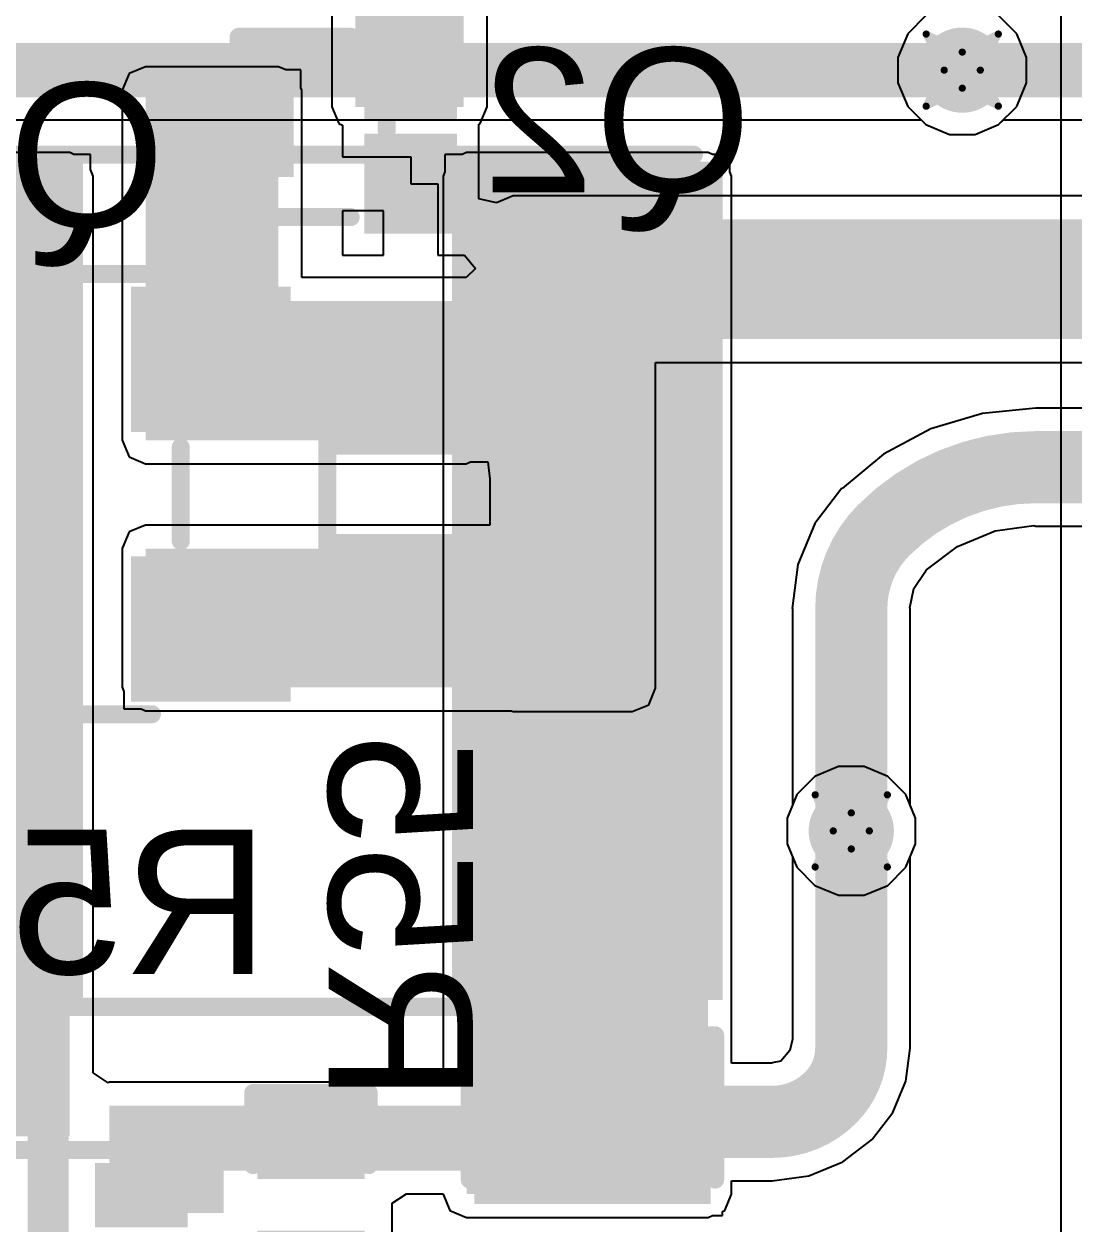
# Model space of a CAD drawing. Header units: inches. Extents: x -5 to 426, y -53 to 116.
# Drawn here: x 19.02 to 26.41, y -39.13 to -30.68 of the extents above; entities that cross this region are included whole.
import ezdxf

# ---------------------------------------------------------------- set-up
doc = ezdxf.new("R2010")
doc.units = ezdxf.units.IN
for name, color, linetype in [('Board Outline', 216, 'Continuous'), ('Bottom Layer', 5, 'Continuous'), ('Bottom Overlay', 54, 'Continuous'), ('Bottom Paste', 16, 'Continuous'), ('Bottom Solder', 6, 'Continuous'), ('Drill Drawing', 1, 'Continuous'), ('Top Layer', 1, 'Continuous'), ('Top Overlay', 2, 'Continuous'), ('Top Paste', 8, 'Continuous'), ('Top Solder', 216, 'Continuous'), ('Via Holes', 16, 'Continuous')]:
    doc.layers.add(name, color=color, linetype=linetype)
doc.styles.add('Arial', font='', dxfattribs={"height": 0.2})
doc.styles.get('Arial').set_extended_font_data('Arial')

# ---------------------------------------------------------------- blocks, each defined once
blk = doc.blocks.new('MPIT6045_1R0N_LF_22')
at = {"layer": 'Top Layer'}
for points in [[(-3.1, 2.85), (-1.4, 2.85), (-1.4, -2.85), (-3.1, -2.85)], [(1.4, 2.85), (3.1, 2.85), (3.1, -2.85), (1.4, -2.85)]]:
    blk.add_hatch(color=1, dxfattribs=at).paths.add_polyline_path(points)
at = {"layer": 'Top Paste'}
for points in [[(-3.1, 2.85), (-1.4, 2.85), (-1.4, -2.85), (-3.1, -2.85)], [(1.4, 2.85), (3.1, 2.85), (3.1, -2.85), (1.4, -2.85)]]:
    blk.add_hatch(color=8, dxfattribs=at).paths.add_polyline_path(points)
at = {"layer": 'Top Solder'}
for points in [[(-3.2016, 2.9516), (-1.2984, 2.9516), (-1.2984, -2.9516), (-3.2016, -2.9516)], [(1.2984, 2.9516), (3.2016, 2.9516), (3.2016, -2.9516), (1.2984, -2.9516)]]:
    blk.add_hatch(color=216, dxfattribs=at).paths.add_polyline_path(points)
at = {"layer": 'Top Overlay'}
for points in [[(0, 3, 0.127, 0.127, 0), (-3, 3, 0.127, 0.127, 0)], [(3, 3, 0.127, 0.127, 0), (0, 3, 0.127, 0.127, 0)], [(0, -3, 0.127, 0.127, 0), (-3, -3, 0.127, 0.127, 0)], [(3, -3, 0.127, 0.127, 0), (0, -3, 0.127, 0.127, 0)]]:
    blk.add_lwpolyline(points, format="xyseb", dxfattribs=at)
for points in [[(-3.0317, 3, 0.0635, 0.0635, 1), (-2.9682, 3, 0.0635, 0.0635, 1)], [(-0.0318, 3, 0.0635, 0.0635, 1), (0.0318, 3, 0.0635, 0.0635, 1)], [(-0.0318, 3, 0.0635, 0.0635, 1), (0.0318, 3, 0.0635, 0.0635, 1)], [(2.9682, 3, 0.0635, 0.0635, 1), (3.0317, 3, 0.0635, 0.0635, 1)], [(-3.0317, -3, 0.0635, 0.0635, 1), (-2.9682, -3, 0.0635, 0.0635, 1)], [(-0.0318, -3, 0.0635, 0.0635, 1), (0.0318, -3, 0.0635, 0.0635, 1)], [(-0.0318, -3, 0.0635, 0.0635, 1), (0.0318, -3, 0.0635, 0.0635, 1)], [(2.9682, -3, 0.0635, 0.0635, 1), (3.0317, -3, 0.0635, 0.0635, 1)]]:
    blk.add_lwpolyline(points, format="xyseb", close=True, dxfattribs=at)
blk = doc.blocks.new('C___0805_26')
at = {"layer": 'Top Layer'}
for points in [[(-1.524, 0.762), (-0.508, 0.762), (-0.508, -0.762), (-1.524, -0.762)], [(0.508, 0.762), (1.524, 0.762), (1.524, -0.762), (0.508, -0.762)]]:
    blk.add_hatch(color=1, dxfattribs=at).paths.add_polyline_path(points)
at = {"layer": 'Top Paste'}
for points in [[(-1.524, 0.762), (-0.508, 0.762), (-0.508, -0.762), (-1.524, -0.762)], [(0.508, 0.762), (1.524, 0.762), (1.524, -0.762), (0.508, -0.762)]]:
    blk.add_hatch(color=8, dxfattribs=at).paths.add_polyline_path(points)
at = {"layer": 'Top Solder'}
for points in [[(-1.594, 0.832), (-0.438, 0.832), (-0.438, -0.832), (-1.594, -0.832)], [(0.438, 0.832), (1.594, 0.832), (1.594, -0.832), (0.438, -0.832)]]:
    blk.add_hatch(color=216, dxfattribs=at).paths.add_polyline_path(points)
at = {"layer": 'Top Overlay'}
for points in [[(-1.6256, 0.8636, 0.127, 0.127, 0), (-0.6096, 0.8636, 0.127, 0.127, 0)], [(-1.6256, 0.8636, 0.127, 0.127, 0), (-1.6256, -0.8636, 0.127, 0.127, 0)], [(0.6096, 0.8636, 0.127, 0.127, 0), (1.6256, 0.8636, 0.127, 0.127, 0)], [(1.6256, 0.8636, 0.127, 0.127, 0), (1.6256, -0.8636, 0.127, 0.127, 0)], [(-1.6256, -0.8636, 0.127, 0.127, 0), (-0.6096, -0.8636, 0.127, 0.127, 0)], [(0.6096, -0.8636, 0.127, 0.127, 0), (1.6256, -0.8636, 0.127, 0.127, 0)]]:
    blk.add_lwpolyline(points, format="xyseb", dxfattribs=at)
for points in [[(-1.6574, 0.8636, 0.0635, 0.0635, 1), (-1.5938, 0.8636, 0.0635, 0.0635, 1)], [(-1.6574, 0.8636, 0.0635, 0.0635, 1), (-1.5938, 0.8636, 0.0635, 0.0635, 1)], [(-0.6413, 0.8636, 0.0635, 0.0635, 1), (-0.5778, 0.8636, 0.0635, 0.0635, 1)], [(0.5778, 0.8636, 0.0635, 0.0635, 1), (0.6413, 0.8636, 0.0635, 0.0635, 1)], [(1.5938, 0.8636, 0.0635, 0.0635, 1), (1.6574, 0.8636, 0.0635, 0.0635, 1)], [(1.5938, 0.8636, 0.0635, 0.0635, 1), (1.6574, 0.8636, 0.0635, 0.0635, 1)], [(-1.6574, -0.8636, 0.0635, 0.0635, 1), (-1.5938, -0.8636, 0.0635, 0.0635, 1)], [(-1.6574, -0.8636, 0.0635, 0.0635, 1), (-1.5938, -0.8636, 0.0635, 0.0635, 1)], [(-0.6413, -0.8636, 0.0635, 0.0635, 1), (-0.5778, -0.8636, 0.0635, 0.0635, 1)], [(0.5778, -0.8636, 0.0635, 0.0635, 1), (0.6413, -0.8636, 0.0635, 0.0635, 1)], [(1.5938, -0.8636, 0.0635, 0.0635, 1), (1.6574, -0.8636, 0.0635, 0.0635, 1)], [(1.5938, -0.8636, 0.0635, 0.0635, 1), (1.6574, -0.8636, 0.0635, 0.0635, 1)]]:
    blk.add_lwpolyline(points, format="xyseb", close=True, dxfattribs=at)
blk = doc.blocks.new('7_VQFN_HR__2_2__27')
at = {"layer": 'Top Layer'}
for points in [[(0.575, 0.875), (1.025, 0.875), (1.025, 0.625), (0.575, 0.625)], [(-1.375, 0.725), (-0.225, 0.725), (-0.225, 0.375), (-1.375, 0.375)], [(0.575, 0.375), (1.025, 0.375), (1.025, 0.125), (0.575, 0.125)], [(-1.375, 0.1), (0.075, 0.1), (0.075, -0.1), (-1.375, -0.1)], [(0.575, -0.125), (1.025, -0.125), (1.025, -0.375), (0.575, -0.375)], [(-1.375, -0.375), (-0.225, -0.375), (-0.225, -0.725), (-1.375, -0.725)], [(0.575, -0.625), (1.025, -0.625), (1.025, -0.875), (0.575, -0.875)]]:
    blk.add_hatch(color=1, dxfattribs=at).paths.add_polyline_path(points)
at = {"layer": 'Top Paste'}
for points in [[(0.575, 0.875), (1.025, 0.875), (1.025, 0.625), (0.575, 0.625)], [(-1.375, 0.725), (-0.225, 0.725), (-0.225, 0.375), (-1.375, 0.375)], [(0.575, 0.375), (1.025, 0.375), (1.025, 0.125), (0.575, 0.125)], [(-1.375, 0.1), (0.075, 0.1), (0.075, -0.1), (-1.375, -0.1)], [(0.575, -0.125), (1.025, -0.125), (1.025, -0.375), (0.575, -0.375)], [(-1.375, -0.375), (-0.225, -0.375), (-0.225, -0.725), (-1.375, -0.725)], [(0.575, -0.625), (1.025, -0.625), (1.025, -0.875), (0.575, -0.875)]]:
    blk.add_hatch(color=8, dxfattribs=at).paths.add_polyline_path(points)
at = {"layer": 'Top Solder'}
for points in [[(0.4734, 0.9766), (1.1266, 0.9766), (1.1266, 0.5234), (0.4734, 0.5234)], [(-1.4766, 0.8266), (-0.1234, 0.8266), (-0.1234, 0.2734), (-1.4766, 0.2734)], [(0.4734, 0.4766), (1.1266, 0.4766), (1.1266, 0.0234), (0.4734, 0.0234)], [(-1.4766, 0.2016), (0.1766, 0.2016), (0.1766, -0.2016), (-1.4766, -0.2016)], [(0.4734, -0.0234), (1.1266, -0.0234), (1.1266, -0.4766), (0.4734, -0.4766)], [(-1.4766, -0.2734), (-0.1234, -0.2734), (-0.1234, -0.8266), (-1.4766, -0.8266)], [(0.4734, -0.5234), (1.1266, -0.5234), (1.1266, -0.9766), (0.4734, -0.9766)]]:
    blk.add_hatch(color=216, dxfattribs=at).paths.add_polyline_path(points)
at = {"layer": 'Top Overlay'}
for points in [[(-1.1684, 1.0668, 0.127, 0.127, 0), (0.762, 1.0668, 0.127, 0.127, 0)], [(-1.651, 0.7112, 0.127, 0.127, 0), (-1.524, 0.5842, 0.127, 0.127, 0)], [(-1.651, 0.4572, 0.127, 0.127, 0), (-1.651, 0.7112, 0.127, 0.127, 0)], [(-1.651, 0.4572, 0.127, 0.127, 0), (-1.524, 0.5842, 0.127, 0.127, 0)], [(-1.1684, -1.0668, 0.127, 0.127, 0), (0.762, -1.0668, 0.127, 0.127, 0)]]:
    blk.add_lwpolyline(points, format="xyseb", dxfattribs=at)
for points in [[(-1.2002, 1.0668, 0.0635, 0.0635, 1), (-1.1366, 1.0668, 0.0635, 0.0635, 1)], [(0.7302, 1.0668, 0.0635, 0.0635, 1), (0.7937, 1.0668, 0.0635, 0.0635, 1)], [(-1.6827, 0.7112, 0.0635, 0.0635, 1), (-1.6193, 0.7112, 0.0635, 0.0635, 1)], [(-1.6827, 0.7112, 0.0635, 0.0635, 1), (-1.6193, 0.7112, 0.0635, 0.0635, 1)], [(-1.5557, 0.5842, 0.0635, 0.0635, 1), (-1.4923, 0.5842, 0.0635, 0.0635, 1)], [(-1.5557, 0.5842, 0.0635, 0.0635, 1), (-1.4923, 0.5842, 0.0635, 0.0635, 1)], [(-1.6827, 0.4572, 0.0635, 0.0635, 1), (-1.6193, 0.4572, 0.0635, 0.0635, 1)], [(-1.6827, 0.4572, 0.0635, 0.0635, 1), (-1.6193, 0.4572, 0.0635, 0.0635, 1)], [(-1.2002, -1.0668, 0.0635, 0.0635, 1), (-1.1366, -1.0668, 0.0635, 0.0635, 1)], [(0.7302, -1.0668, 0.0635, 0.0635, 1), (0.7937, -1.0668, 0.0635, 0.0635, 1)]]:
    blk.add_lwpolyline(points, format="xyseb", close=True, dxfattribs=at)
blk = doc.blocks.new('C___0402_37')
at = {"layer": 'Top Layer'}
for points in [[(-0.6985, -0.3175), (-0.6985, 0.3175), (-0.2413, 0.3175), (-0.2413, -0.3175)], [(0.2413, -0.3175), (0.2413, 0.3175), (0.6985, 0.3175), (0.6985, -0.3175)]]:
    blk.add_hatch(color=1, dxfattribs=at).paths.add_polyline_path(points)
at = {"layer": 'Top Paste'}
for points in [[(-0.6985, -0.3175), (-0.6985, 0.3175), (-0.2413, 0.3175), (-0.2413, -0.3175)], [(0.2413, -0.3175), (0.2413, 0.3175), (0.6985, 0.3175), (0.6985, -0.3175)]]:
    blk.add_hatch(color=8, dxfattribs=at).paths.add_polyline_path(points)
at = {"layer": 'Top Solder'}
for points in [[(-0.7585, -0.3775), (-0.7585, 0.3775), (-0.1813, 0.3775), (-0.1813, -0.3775)], [(0.1813, -0.3775), (0.1813, 0.3775), (0.7585, 0.3775), (0.7585, -0.3775)]]:
    blk.add_hatch(color=216, dxfattribs=at).paths.add_polyline_path(points)
at = {"layer": 'Top Overlay'}
for points in [[(-0.7874, 0.4064, 0.127, 0.127, 0), (-0.7874, -0.4064, 0.127, 0.127, 0)], [(-0.7874, 0.4064, 0.127, 0.127, 0), (-0.2794, 0.4064, 0.127, 0.127, 0)], [(0.2794, 0.4064, 0.127, 0.127, 0), (0.7874, 0.4064, 0.127, 0.127, 0)], [(0.7874, 0.4064, 0.127, 0.127, 0), (0.7874, -0.4064, 0.127, 0.127, 0)], [(-0.7874, -0.4064, 0.127, 0.127, 0), (-0.2794, -0.4064, 0.127, 0.127, 0)], [(0.2794, -0.4064, 0.127, 0.127, 0), (0.7874, -0.4064, 0.127, 0.127, 0)]]:
    blk.add_lwpolyline(points, format="xyseb", dxfattribs=at)
for points in [[(-0.8191, 0.4064, 0.0635, 0.0635, 1), (-0.7556, 0.4064, 0.0635, 0.0635, 1)], [(-0.8191, 0.4064, 0.0635, 0.0635, 1), (-0.7556, 0.4064, 0.0635, 0.0635, 1)], [(-0.3111, 0.4064, 0.0635, 0.0635, 1), (-0.2477, 0.4064, 0.0635, 0.0635, 1)], [(0.2477, 0.4064, 0.0635, 0.0635, 1), (0.3112, 0.4064, 0.0635, 0.0635, 1)], [(0.7556, 0.4064, 0.0635, 0.0635, 1), (0.8191, 0.4064, 0.0635, 0.0635, 1)], [(0.7556, 0.4064, 0.0635, 0.0635, 1), (0.8191, 0.4064, 0.0635, 0.0635, 1)], [(-0.8191, -0.4064, 0.0635, 0.0635, 1), (-0.7556, -0.4064, 0.0635, 0.0635, 1)], [(-0.8191, -0.4064, 0.0635, 0.0635, 1), (-0.7556, -0.4064, 0.0635, 0.0635, 1)], [(-0.3112, -0.4064, 0.0635, 0.0635, 1), (-0.2477, -0.4064, 0.0635, 0.0635, 1)], [(0.2477, -0.4064, 0.0635, 0.0635, 1), (0.3111, -0.4064, 0.0635, 0.0635, 1)], [(0.7556, -0.4064, 0.0635, 0.0635, 1), (0.8191, -0.4064, 0.0635, 0.0635, 1)], [(0.7556, -0.4064, 0.0635, 0.0635, 1), (0.8191, -0.4064, 0.0635, 0.0635, 1)]]:
    blk.add_lwpolyline(points, format="xyseb", close=True, dxfattribs=at)
blk = doc.blocks.new('SOT_723_B_66')
at = {"layer": 'Bottom Layer'}
for points in [[(-0.65, 0.8), (-0.15, 0.8), (-0.15, 0.35), (-0.65, 0.35)], [(0.15, 0.8), (0.65, 0.8), (0.65, 0.35), (0.15, 0.35)], [(-0.25, -0.35), (0.25, -0.35), (0.25, -0.8), (-0.25, -0.8)]]:
    blk.add_hatch(color=5, dxfattribs=at).paths.add_polyline_path(points)
at = {"layer": 'Bottom Paste'}
for points in [[(-0.65, 0.8), (-0.15, 0.8), (-0.15, 0.35), (-0.65, 0.35)], [(0.15, 0.8), (0.65, 0.8), (0.65, 0.35), (0.15, 0.35)], [(-0.25, -0.35), (0.25, -0.35), (0.25, -0.8), (-0.25, -0.8)]]:
    blk.add_hatch(color=16, dxfattribs=at).paths.add_polyline_path(points)
at = {"layer": 'Bottom Solder'}
for points in [[(-0.7516, 0.9016), (-0.0484, 0.9016), (-0.0484, 0.2484), (-0.7516, 0.2484)], [(0.0484, 0.9016), (0.7516, 0.9016), (0.7516, 0.2484), (0.0484, 0.2484)], [(-0.3516, -0.2484), (0.3516, -0.2484), (0.3516, -0.9016), (-0.3516, -0.9016)]]:
    blk.add_hatch(color=6, dxfattribs=at).paths.add_polyline_path(points)
at = {"layer": 'Bottom Overlay'}
for points in [[(-0.8128, 0.5334, 0.127, 0.127, 0), (-0.9398, 0.6604, 0.127, 0.127, 0)], [(-0.9398, 0.4064, 0.127, 0.127, 0), (-0.9398, 0.6604, 0.127, 0.127, 0)], [(-0.9398, 0.4064, 0.127, 0.127, 0), (-0.8128, 0.5334, 0.127, 0.127, 0)], [(0.0254, 0.4064, 0.127, 0.127, 0), (-0.0254, 0.4064, 0.127, 0.127, 0)], [(-0.635, -0.635, 0.127, 0.127, 0), (-0.635, 0.1524, 0.127, 0.127, 0)], [(-0.635, -0.635, 0.127, 0.127, 0), (-0.635, 0.1524, 0.127, 0.127, 0)], [(0.635, -0.635, 0.127, 0.127, 0), (0.635, 0.1524, 0.127, 0.127, 0)], [(-0.381, -0.635, 0.127, 0.127, 0), (-0.635, -0.635, 0.127, 0.127, 0)], [(-0.381, -0.635, 0.127, 0.127, 0), (-0.635, -0.635, 0.127, 0.127, 0)], [(0.635, -0.635, 0.127, 0.127, 0), (0.381, -0.635, 0.127, 0.127, 0)]]:
    blk.add_lwpolyline(points, format="xyseb", dxfattribs=at)
for points in [[(-0.9715, 0.6604, 0.0635, 0.0635, 1), (-0.908, 0.6604, 0.0635, 0.0635, 1)], [(-0.9715, 0.6604, 0.0635, 0.0635, 1), (-0.908, 0.6604, 0.0635, 0.0635, 1)], [(-0.8446, 0.5334, 0.0635, 0.0635, 1), (-0.781, 0.5334, 0.0635, 0.0635, 1)], [(-0.8446, 0.5334, 0.0635, 0.0635, 1), (-0.781, 0.5334, 0.0635, 0.0635, 1)], [(-0.9715, 0.4064, 0.0635, 0.0635, 1), (-0.908, 0.4064, 0.0635, 0.0635, 1)], [(-0.9715, 0.4064, 0.0635, 0.0635, 1), (-0.908, 0.4064, 0.0635, 0.0635, 1)], [(-0.0571, 0.4064, 0.0635, 0.0635, 1), (0.0063, 0.4064, 0.0635, 0.0635, 1)], [(-0.0063, 0.4064, 0.0635, 0.0635, 1), (0.0571, 0.4064, 0.0635, 0.0635, 1)], [(-0.6667, 0.1524, 0.0635, 0.0635, 1), (-0.6032, 0.1524, 0.0635, 0.0635, 1)], [(-0.6667, 0.1524, 0.0635, 0.0635, 1), (-0.6032, 0.1524, 0.0635, 0.0635, 1)], [(0.6032, 0.1524, 0.0635, 0.0635, 1), (0.6667, 0.1524, 0.0635, 0.0635, 1)], [(-0.6667, -0.635, 0.0635, 0.0635, 1), (-0.6032, -0.635, 0.0635, 0.0635, 1)], [(-0.6667, -0.635, 0.0635, 0.0635, 1), (-0.6032, -0.635, 0.0635, 0.0635, 1)], [(-0.6667, -0.635, 0.0635, 0.0635, 1), (-0.6032, -0.635, 0.0635, 0.0635, 1)], [(-0.6667, -0.635, 0.0635, 0.0635, 1), (-0.6032, -0.635, 0.0635, 0.0635, 1)], [(-0.4128, -0.635, 0.0635, 0.0635, 1), (-0.3493, -0.635, 0.0635, 0.0635, 1)], [(-0.4128, -0.635, 0.0635, 0.0635, 1), (-0.3493, -0.635, 0.0635, 0.0635, 1)], [(0.3493, -0.635, 0.0635, 0.0635, 1), (0.4128, -0.635, 0.0635, 0.0635, 1)], [(0.6032, -0.635, 0.0635, 0.0635, 1), (0.6667, -0.635, 0.0635, 0.0635, 1)], [(0.6032, -0.635, 0.0635, 0.0635, 1), (0.6667, -0.635, 0.0635, 0.0635, 1)]]:
    blk.add_lwpolyline(points, format="xyseb", close=True, dxfattribs=at)
blk = doc.blocks.new('SOT_23_B_72')
at = {"layer": 'Bottom Layer'}
for points in [[(-1.36, 1.46), (-0.54, 1.46), (-0.54, 0.54), (-1.36, 0.54)], [(0.54, 1.46), (1.36, 1.46), (1.36, 0.54), (0.54, 0.54)], [(-0.41, -0.54), (0.41, -0.54), (0.41, -1.46), (-0.41, -1.46)]]:
    blk.add_hatch(color=5, dxfattribs=at).paths.add_polyline_path(points)
at = {"layer": 'Bottom Paste'}
for points in [[(-1.36, 1.46), (-0.54, 1.46), (-0.54, 0.54), (-1.36, 0.54)], [(0.54, 1.46), (1.36, 1.46), (1.36, 0.54), (0.54, 0.54)], [(-0.41, -0.54), (0.41, -0.54), (0.41, -1.46), (-0.41, -1.46)]]:
    blk.add_hatch(color=16, dxfattribs=at).paths.add_polyline_path(points)
at = {"layer": 'Bottom Solder'}
for points in [[(-1.4616, 1.5616), (-0.4384, 1.5616), (-0.4384, 0.4384), (-1.4616, 0.4384)], [(0.4384, 1.5616), (1.4616, 1.5616), (1.4616, 0.4384), (0.4384, 0.4384)], [(-0.5116, -0.4384), (0.5116, -0.4384), (0.5116, -1.5616), (-0.5116, -1.5616)]]:
    blk.add_hatch(color=6, dxfattribs=at).paths.add_polyline_path(points)
at = {"layer": 'Bottom Overlay'}
for points in [[(-1.5494, 1.1684, 0.127, 0.127, 0), (-1.6764, 1.2954, 0.127, 0.127, 0)], [(-1.6764, 1.0414, 0.127, 0.127, 0), (-1.6764, 1.2954, 0.127, 0.127, 0)], [(-1.6764, 1.0414, 0.127, 0.127, 0), (-1.5494, 1.1684, 0.127, 0.127, 0)], [(0.3302, 0.7874, 0.127, 0.127, 0), (-0.3302, 0.7874, 0.127, 0.127, 0)], [(-1.5494, -0.8128, 0.127, 0.127, 0), (-1.5494, 0.5842, 0.127, 0.127, 0)], [(1.5494, -0.8128, 0.127, 0.127, 0), (1.5494, 0.5842, 0.127, 0.127, 0)], [(-0.5588, -0.8128, 0.127, 0.127, 0), (-1.5494, -0.8128, 0.127, 0.127, 0)], [(1.5494, -0.8128, 0.127, 0.127, 0), (0.5588, -0.8128, 0.127, 0.127, 0)]]:
    blk.add_lwpolyline(points, format="xyseb", dxfattribs=at)
for points in [[(-1.7082, 1.2954, 0.0635, 0.0635, 1), (-1.6446, 1.2954, 0.0635, 0.0635, 1)], [(-1.7082, 1.2954, 0.0635, 0.0635, 1), (-1.6446, 1.2954, 0.0635, 0.0635, 1)], [(-1.5812, 1.1684, 0.0635, 0.0635, 1), (-1.5176, 1.1684, 0.0635, 0.0635, 1)], [(-1.5812, 1.1684, 0.0635, 0.0635, 1), (-1.5176, 1.1684, 0.0635, 0.0635, 1)], [(-1.7082, 1.0414, 0.0635, 0.0635, 1), (-1.6446, 1.0414, 0.0635, 0.0635, 1)], [(-1.7082, 1.0414, 0.0635, 0.0635, 1), (-1.6446, 1.0414, 0.0635, 0.0635, 1)], [(-0.3619, 0.7874, 0.0635, 0.0635, 1), (-0.2984, 0.7874, 0.0635, 0.0635, 1)], [(0.2984, 0.7874, 0.0635, 0.0635, 1), (0.3619, 0.7874, 0.0635, 0.0635, 1)], [(-1.5812, 0.5842, 0.0635, 0.0635, 1), (-1.5176, 0.5842, 0.0635, 0.0635, 1)], [(1.5176, 0.5842, 0.0635, 0.0635, 1), (1.5812, 0.5842, 0.0635, 0.0635, 1)], [(-1.5812, -0.8128, 0.0635, 0.0635, 1), (-1.5176, -0.8128, 0.0635, 0.0635, 1)], [(-1.5812, -0.8128, 0.0635, 0.0635, 1), (-1.5176, -0.8128, 0.0635, 0.0635, 1)], [(-0.5905, -0.8128, 0.0635, 0.0635, 1), (-0.5271, -0.8128, 0.0635, 0.0635, 1)], [(0.5271, -0.8128, 0.0635, 0.0635, 1), (0.5905, -0.8128, 0.0635, 0.0635, 1)], [(1.5176, -0.8128, 0.0635, 0.0635, 1), (1.5812, -0.8128, 0.0635, 0.0635, 1)], [(1.5176, -0.8128, 0.0635, 0.0635, 1), (1.5812, -0.8128, 0.0635, 0.0635, 1)]]:
    blk.add_lwpolyline(points, format="xyseb", close=True, dxfattribs=at)
blk = doc.blocks.new('R___0603_B_77')
at = {"layer": 'Bottom Layer'}
for points in [[(-1.143, -0.4445), (-1.143, 0.4445), (-0.381, 0.4445), (-0.381, -0.4445)], [(0.381, -0.4445), (0.381, 0.4445), (1.143, 0.4445), (1.143, -0.4445)]]:
    blk.add_hatch(color=5, dxfattribs=at).paths.add_polyline_path(points)
at = {"layer": 'Bottom Paste'}
for points in [[(-1.143, -0.4445), (-1.143, 0.4445), (-0.381, 0.4445), (-0.381, -0.4445)], [(0.381, -0.4445), (0.381, 0.4445), (1.143, 0.4445), (1.143, -0.4445)]]:
    blk.add_hatch(color=16, dxfattribs=at).paths.add_polyline_path(points)
at = {"layer": 'Bottom Solder'}
for points in [[(-1.2446, -0.5461), (-1.2446, 0.5461), (-0.2794, 0.5461), (-0.2794, -0.5461)], [(0.2794, -0.5461), (0.2794, 0.5461), (1.2446, 0.5461), (1.2446, -0.5461)]]:
    blk.add_hatch(color=6, dxfattribs=at).paths.add_polyline_path(points)
at = {"layer": 'Bottom Overlay'}
for points in [[(-1.2192, 0.5334, 0.127, 0.127, 0), (1.2192, 0.5334, 0.127, 0.127, 0)], [(-1.2192, 0.5334, 0.127, 0.127, 0), (-1.2192, -0.5334, 0.127, 0.127, 0)], [(1.2192, 0.5334, 0.127, 0.127, 0), (1.2192, -0.5334, 0.127, 0.127, 0)], [(-1.2192, -0.5334, 0.127, 0.127, 0), (1.2192, -0.5334, 0.127, 0.127, 0)]]:
    blk.add_lwpolyline(points, format="xyseb", dxfattribs=at)
for points in [[(-1.25095, 0.5334, 0.0635, 0.0635, 1), (-1.18745, 0.5334, 0.0635, 0.0635, 1)], [(-1.25095, 0.5334, 0.0635, 0.0635, 1), (-1.18745, 0.5334, 0.0635, 0.0635, 1)], [(1.18745, 0.5334, 0.0635, 0.0635, 1), (1.25095, 0.5334, 0.0635, 0.0635, 1)], [(1.18745, 0.5334, 0.0635, 0.0635, 1), (1.25095, 0.5334, 0.0635, 0.0635, 1)], [(-1.25095, -0.5334, 0.0635, 0.0635, 1), (-1.18745, -0.5334, 0.0635, 0.0635, 1)], [(-1.25095, -0.5334, 0.0635, 0.0635, 1), (-1.18745, -0.5334, 0.0635, 0.0635, 1)], [(1.18745, -0.5334, 0.0635, 0.0635, 1), (1.25095, -0.5334, 0.0635, 0.0635, 1)], [(1.18745, -0.5334, 0.0635, 0.0635, 1), (1.25095, -0.5334, 0.0635, 0.0635, 1)]]:
    blk.add_lwpolyline(points, format="xyseb", close=True, dxfattribs=at)

msp = doc.modelspace()

# ---------------------------------------------------------------- hatches: boundary and pattern name
at = {"layer": 'Bottom Layer'}
for points in [[(22.1132, -29.3886), (21.3512, -29.3886), (21.3512, -31.259), (22.1132, -31.259)], [(19.8746, -33.607), (20.8097, -33.607), (20.8097, -31.1416), (19.8746, -31.1416)], [(22.462, -32.8942), (28.6766, -32.8942), (28.6766, -32.0504), (22.462, -32.0504)], [(22.462, -35.3518), (23.2989, -35.3518), (23.2989, -32.056), (22.462, -32.056)], [(19.8746, -33.607), (22.1311, -33.607), (22.1311, -32.6262), (19.8746, -32.6262)], [(19.8746, -35.3462), (23.2989, -35.3462), (23.2989, -34.369), (19.8746, -34.369)]]:
    msp.add_hatch(color=5, dxfattribs=at).paths.add_polyline_path(points)
h = msp.add_hatch(color=5, dxfattribs=at)
edge = h.paths.add_edge_path()
edge.add_arc((25.622, -31.0004), 0.3, 0, 360)
h = msp.add_hatch(color=5, dxfattribs=at)
edge = h.paths.add_edge_path()
edge.add_arc((24.8411, -36.3573), 0.3, 0, 360)
at = {"layer": 'Top Layer'}
h = msp.add_hatch(color=1, dxfattribs=at)
edge = h.paths.add_edge_path()
edge.add_arc((25.622, -31.0004), 0.3, 0, 360)
for points in [[(17.6335, -38.5079), (19.3404, -38.5079), (19.3404, -31.746), (17.6335, -31.746)], [(19.0445, -39.772), (19.3335, -39.772), (19.3335, -31.746), (19.0445, -31.746)], [(22.1335, -38.914), (23.8335, -38.914), (23.8335, -31.746), (22.1335, -31.746)], [(19.6195, -39.047), (20.424, -39.047), (20.424, -38.2917), (19.6195, -38.2917)], [(19.6195, -38.7489), (23.7815, -38.7489), (23.7815, -38.2917), (19.6195, -38.2917)]]:
    msp.add_hatch(color=1, dxfattribs=at).paths.add_polyline_path(points)
h = msp.add_hatch(color=1, dxfattribs=at)
edge = h.paths.add_edge_path()
edge.add_arc((24.8411, -36.3573), 0.3, 0, 360)
at = {"layer": 'Via Holes'}
h = msp.add_hatch(color=7, dxfattribs=at)
edge = h.paths.add_edge_path()
edge.add_arc((25.622, -31.0004), 0.15, 0, 360)
h = msp.add_hatch(color=7, dxfattribs=at)
edge = h.paths.add_edge_path()
edge.add_arc((24.8411, -36.3573), 0.15, 0, 360)

# ---------------------------------------------------------------- linework, layer by layer
at = {"layer": 'Board Outline'}
msp.add_lwpolyline([(49.7725, 6.3481, 0.254, 0.254, -1.144567), (-0.2979, -38.4414, 0.254, 0.254, 0)], format="xyseb", dxfattribs=at)
at = {"layer": 'Bottom Layer'}
for p, q in [((21.1863, -29.3886), (21.1863, -31.259)), ((22.2782, -31.259), (22.2782, -30.4419)), ((25.3658, -30.6168), (25.2385, -30.7441)), ((25.2385, -30.7441), (25.1696, -30.9104)), ((25.1696, -30.9104), (25.1696, -31.0903)), ((19.8746, -30.9766), (19.758, -31.0249)), ((20.8097, -30.9766), (19.8746, -30.9766)), ((20.8612, -30.998), (20.8097, -30.9766)), ((20.9676, -30.998), (20.8612, -30.998)), ((20.9676, -31.1247), (20.9676, -30.998)), ((19.758, -31.0249), (19.7097, -31.1416)), ((25.1696, -31.0903), (25.2385, -31.2566)), ((19.7097, -31.1416), (19.7097, -32.6262)), ((20.9746, -31.1416), (20.9676, -31.1247)), ((20.9746, -32.4612), (20.9746, -31.1416)), ((21.1863, -31.259), (21.2346, -31.3756)), ((22.2299, -31.3756), (22.2782, -31.259)), ((25.2385, -31.2566), (25.3658, -31.3839)), ((21.2346, -31.3756), (21.2612, -31.3867)), ((21.2612, -31.3867), (21.2612, -31.6099)), ((22.2192, -31.38), (22.2299, -31.3756)), ((22.2192, -31.9063), (22.2192, -31.38)), ((25.3658, -31.3839), (25.5321, -31.4528)), ((25.712, -31.4528), (25.8783, -31.3839)), ((25.8783, -31.3839), (25.9122, -31.35)), ((25.9122, -31.35), (28.0931, -31.35)), ((25.5321, -31.4528), (25.712, -31.4528)), ((21.2612, -31.6099), (21.7402, -31.6099)), ((21.7402, -31.6099), (21.7402, -31.8004)), ((21.7402, -31.8004), (21.9307, -31.8004)), ((21.9307, -31.8004), (21.9307, -32.3044)), ((22.3453, -31.9337), (22.2192, -31.9063)), ((22.462, -31.8854), (22.3453, -31.9337)), ((28.6766, -31.8854), (22.462, -31.8854)), ((21.5497, -31.9909), (21.2612, -31.9909)), ((21.2612, -31.9909), (21.2612, -32.3044)), ((21.5497, -32.3044), (21.5497, -31.9909)), ((21.2612, -32.3044), (21.5497, -32.3044)), ((21.9307, -32.3044), (22.1188, -32.3044)), ((22.1188, -32.3044), (22.1964, -32.3976)), ((22.1964, -32.3976), (22.1311, -32.4612)), ((22.1311, -32.4612), (20.9746, -32.4612)), ((19.7097, -32.6262), (19.7097, -33.607)), ((23.4638, -35.3518), (23.4638, -33.0591)), ((23.4638, -33.0591), (28.6766, -33.0591)), ((25.7634, -33.4174), (25.4016, -33.5272)), ((26.1397, -33.3803), (25.7634, -33.4174)), ((26.1397, -33.3817), (26.1397, -33.3803)), ((28.6968, -33.3817), (26.1397, -33.3817)), ((25.4016, -33.5272), (25.0681, -33.7054)), ((19.7097, -33.607), (19.758, -33.7236)), ((25.0681, -33.7054), (24.7759, -33.9453)), ((19.758, -33.7236), (19.8746, -33.7719)), ((19.8746, -33.7719), (22.1311, -33.7719)), ((22.1311, -33.7719), (22.1615, -33.7594)), ((22.1615, -33.7594), (22.2835, -33.7594)), ((22.2835, -33.7594), (22.297, -33.8808)), ((22.297, -33.8808), (22.297, -34.204)), ((24.7752, -33.9446), (24.5849, -34.1926)), ((24.7759, -33.9453), (24.7752, -33.9446)), ((19.8746, -34.204), (19.758, -34.2523)), ((22.297, -34.204), (19.8746, -34.204)), ((24.5849, -34.1926), (24.4652, -34.4815)), ((25.8541, -34.2433), (26.1255, -34.2076)), ((26.1255, -34.2076), (26.1397, -34.2104)), ((26.1397, -34.2104), (28.6968, -34.2104)), ((19.758, -34.2523), (19.7097, -34.369)), ((25.588, -34.3535), (25.8541, -34.2433)), ((19.7097, -34.369), (19.7097, -35.3462)), ((25.3709, -34.5201), (25.588, -34.3535)), ((24.4652, -34.4815), (24.4244, -34.7914)), ((25.2812, -34.6502), (25.3578, -34.5355)), ((25.3578, -34.5355), (25.3628, -34.5322)), ((25.3628, -34.5322), (25.3709, -34.5201)), ((25.2542, -34.7855), (25.2812, -34.6502)), ((24.4244, -34.7914), (24.4267, -34.7914)), ((24.4267, -34.7914), (24.4267, -36.1755)), ((25.2554, -34.7914), (25.2542, -34.7855)), ((25.2554, -36.1755), (25.2554, -34.7914)), ((19.7097, -35.3462), (19.7222, -35.3765)), ((19.7222, -35.3765), (19.7222, -35.4986)), ((23.4155, -35.4684), (23.4638, -35.3518)), ((23.2989, -35.5167), (23.4155, -35.4684)), ((19.7222, -35.4986), (19.8443, -35.4986)), ((19.8443, -35.4986), (19.8746, -35.5111)), ((19.8746, -35.5111), (22.4484, -35.5111)), ((22.4484, -35.5111), (22.462, -35.5167)), ((22.462, -35.5167), (23.2989, -35.5167)), ((24.4267, -36.1755), (24.3887, -36.2673)), ((25.2935, -36.2673), (25.2554, -36.1755)), ((24.3887, -36.2673), (24.3887, -36.4473)), ((25.2935, -36.4473), (25.2935, -36.2673)), ((24.3887, -36.4473), (24.4575, -36.6136)), ((25.2246, -36.6136), (25.2935, -36.4473)), ((24.4575, -36.6136), (24.5848, -36.7408)), ((25.0973, -36.7408), (25.2246, -36.6136)), ((24.5848, -36.7408), (24.7511, -36.8097)), ((24.931, -36.8097), (25.0973, -36.7408)), ((24.7511, -36.8097), (24.931, -36.8097))]:
    msp.add_line(p, q, dxfattribs=at)
for points in [[(25.622, -31.0004, 0.381, 0.381, 0), (28.0931, -31.0004, 0.381, 0.381, 0)], [(25.0698, -34.2392, 0.508, 0.508, -0.198912), (26.1397, -33.796, 0.508, 0.508, 0)], [(26.1397, -33.796, 0.508, 0.508, 0), (28.6968, -33.796, 0.508, 0.508, 0)], [(24.8411, -34.7914, 0.508, 0.508, -0.198912), (25.0698, -34.2392, 0.508, 0.508, 0)], [(24.8411, -36.3573, 0.508, 0.508, 0), (24.8411, -34.7914, 0.508, 0.508, 0)]]:
    msp.add_lwpolyline(points, format="xyseb", dxfattribs=at)
for points in [[(25.5268, -31.0004, 0.1905, 0.1905, 1), (25.7173, -31.0004, 0.1905, 0.1905, 1)], [(26.0127, -33.796, 0.254, 0.254, 1), (26.2667, -33.796, 0.254, 0.254, 1)], [(26.0127, -33.796, 0.254, 0.254, 1), (26.2667, -33.796, 0.254, 0.254, 1)], [(24.9428, -34.2392, 0.254, 0.254, 1), (25.1968, -34.2392, 0.254, 0.254, 1)], [(24.9428, -34.2392, 0.254, 0.254, 1), (25.1968, -34.2392, 0.254, 0.254, 1)], [(24.7141, -34.7914, 0.254, 0.254, 1), (24.9681, -34.7914, 0.254, 0.254, 1)], [(24.7141, -34.7914, 0.254, 0.254, 1), (24.9681, -34.7914, 0.254, 0.254, 1)], [(24.7141, -36.3573, 0.254, 0.254, 1), (24.9681, -36.3573, 0.254, 0.254, 1)]]:
    msp.add_lwpolyline(points, format="xyseb", close=True, dxfattribs=at)
at = {"layer": 'Drill Drawing'}
for points in [[(25.368, -30.7464, 0.0508, 0.0508, 0), (25.622, -30.8734, 0.0508, 0.0508, 0)], [(25.368, -30.7464, 0.0508, 0.0508, 0), (25.495, -31.0004, 0.0508, 0.0508, 0)], [(25.622, -30.8734, 0.0508, 0.0508, 0), (25.876, -30.7464, 0.0508, 0.0508, 0)], [(25.749, -31.0004, 0.0508, 0.0508, 0), (25.876, -30.7464, 0.0508, 0.0508, 0)], [(25.368, -31.2544, 0.0508, 0.0508, 0), (25.495, -31.0004, 0.0508, 0.0508, 0)], [(25.749, -31.0004, 0.0508, 0.0508, 0), (25.876, -31.2544, 0.0508, 0.0508, 0)], [(25.368, -31.2544, 0.0508, 0.0508, 0), (25.622, -31.1274, 0.0508, 0.0508, 0)], [(25.622, -31.1274, 0.0508, 0.0508, 0), (25.876, -31.2544, 0.0508, 0.0508, 0)], [(24.5871, -36.1033, 0.0508, 0.0508, 0), (24.8411, -36.2303, 0.0508, 0.0508, 0)], [(24.5871, -36.1033, 0.0508, 0.0508, 0), (24.7141, -36.3573, 0.0508, 0.0508, 0)], [(24.8411, -36.2303, 0.0508, 0.0508, 0), (25.0951, -36.1033, 0.0508, 0.0508, 0)], [(24.9681, -36.3573, 0.0508, 0.0508, 0), (25.0951, -36.1033, 0.0508, 0.0508, 0)], [(24.5871, -36.6113, 0.0508, 0.0508, 0), (24.7141, -36.3573, 0.0508, 0.0508, 0)], [(24.9681, -36.3573, 0.0508, 0.0508, 0), (25.0951, -36.6113, 0.0508, 0.0508, 0)], [(24.5871, -36.6113, 0.0508, 0.0508, 0), (24.8411, -36.4843, 0.0508, 0.0508, 0)], [(24.8411, -36.4843, 0.0508, 0.0508, 0), (25.0951, -36.6113, 0.0508, 0.0508, 0)]]:
    msp.add_lwpolyline(points, format="xyseb", dxfattribs=at)
for points in [[(25.3553, -30.7464, 0.0254, 0.0254, 1), (25.3807, -30.7464, 0.0254, 0.0254, 1)], [(25.3553, -30.7464, 0.0254, 0.0254, 1), (25.3807, -30.7464, 0.0254, 0.0254, 1)], [(25.8633, -30.7464, 0.0254, 0.0254, 1), (25.8887, -30.7464, 0.0254, 0.0254, 1)], [(25.8633, -30.7464, 0.0254, 0.0254, 1), (25.8887, -30.7464, 0.0254, 0.0254, 1)], [(25.6093, -30.8734, 0.0254, 0.0254, 1), (25.6347, -30.8734, 0.0254, 0.0254, 1)], [(25.6093, -30.8734, 0.0254, 0.0254, 1), (25.6347, -30.8734, 0.0254, 0.0254, 1)], [(25.4823, -31.0004, 0.0254, 0.0254, 1), (25.5077, -31.0004, 0.0254, 0.0254, 1)], [(25.4823, -31.0004, 0.0254, 0.0254, 1), (25.5077, -31.0004, 0.0254, 0.0254, 1)], [(25.7363, -31.0004, 0.0254, 0.0254, 1), (25.7617, -31.0004, 0.0254, 0.0254, 1)], [(25.7363, -31.0004, 0.0254, 0.0254, 1), (25.7617, -31.0004, 0.0254, 0.0254, 1)], [(25.6093, -31.1274, 0.0254, 0.0254, 1), (25.6347, -31.1274, 0.0254, 0.0254, 1)], [(25.6093, -31.1274, 0.0254, 0.0254, 1), (25.6347, -31.1274, 0.0254, 0.0254, 1)], [(25.3553, -31.2544, 0.0254, 0.0254, 1), (25.3807, -31.2544, 0.0254, 0.0254, 1)], [(25.3553, -31.2544, 0.0254, 0.0254, 1), (25.3807, -31.2544, 0.0254, 0.0254, 1)], [(25.8633, -31.2544, 0.0254, 0.0254, 1), (25.8887, -31.2544, 0.0254, 0.0254, 1)], [(25.8633, -31.2544, 0.0254, 0.0254, 1), (25.8887, -31.2544, 0.0254, 0.0254, 1)], [(24.5744, -36.1033, 0.0254, 0.0254, 1), (24.5998, -36.1033, 0.0254, 0.0254, 1)], [(24.5744, -36.1033, 0.0254, 0.0254, 1), (24.5998, -36.1033, 0.0254, 0.0254, 1)], [(25.0824, -36.1033, 0.0254, 0.0254, 1), (25.1078, -36.1033, 0.0254, 0.0254, 1)], [(25.0824, -36.1033, 0.0254, 0.0254, 1), (25.1078, -36.1033, 0.0254, 0.0254, 1)], [(24.8284, -36.2303, 0.0254, 0.0254, 1), (24.8538, -36.2303, 0.0254, 0.0254, 1)], [(24.8284, -36.2303, 0.0254, 0.0254, 1), (24.8538, -36.2303, 0.0254, 0.0254, 1)], [(24.7014, -36.3573, 0.0254, 0.0254, 1), (24.7268, -36.3573, 0.0254, 0.0254, 1)], [(24.7014, -36.3573, 0.0254, 0.0254, 1), (24.7268, -36.3573, 0.0254, 0.0254, 1)], [(24.9554, -36.3573, 0.0254, 0.0254, 1), (24.9808, -36.3573, 0.0254, 0.0254, 1)], [(24.9554, -36.3573, 0.0254, 0.0254, 1), (24.9808, -36.3573, 0.0254, 0.0254, 1)], [(24.8284, -36.4843, 0.0254, 0.0254, 1), (24.8538, -36.4843, 0.0254, 0.0254, 1)], [(24.8284, -36.4843, 0.0254, 0.0254, 1), (24.8538, -36.4843, 0.0254, 0.0254, 1)], [(24.5744, -36.6113, 0.0254, 0.0254, 1), (24.5998, -36.6113, 0.0254, 0.0254, 1)], [(24.5744, -36.6113, 0.0254, 0.0254, 1), (24.5998, -36.6113, 0.0254, 0.0254, 1)], [(25.0824, -36.6113, 0.0254, 0.0254, 1), (25.1078, -36.6113, 0.0254, 0.0254, 1)], [(25.0824, -36.6113, 0.0254, 0.0254, 1), (25.1078, -36.6113, 0.0254, 0.0254, 1)]]:
    msp.add_lwpolyline(points, format="xyseb", close=True, dxfattribs=at)
at = {"layer": 'Top Layer'}
for p, q in [((26.3155, -24.616), (26.3155, -40.438)), ((26.0056, -30.7441), (25.8783, -30.6168)), ((26.0744, -30.9104), (26.0056, -30.7441)), ((26.0744, -31.0903), (26.0744, -30.9104)), ((26.0056, -31.2566), (26.0744, -31.0903)), ((25.8783, -31.3839), (26.0056, -31.2566)), ((17.5454, -31.35), (25.3319, -31.35)), ((25.3319, -31.35), (25.3658, -31.3839)), ((25.3658, -31.3839), (25.5321, -31.4528)), ((25.712, -31.4528), (25.8783, -31.3839)), ((25.5321, -31.4528), (25.712, -31.4528)), ((19.3404, -31.581), (17.6335, -31.581)), ((19.3707, -31.5936), (19.3404, -31.581)), ((19.4859, -31.5936), (19.3707, -31.5936)), ((19.4859, -31.699), (19.4859, -31.5936)), ((22.1032, -31.5936), (21.9811, -31.5936)), ((21.9811, -31.5936), (21.9811, -31.7157)), ((22.1335, -31.581), (22.1032, -31.5936)), ((23.8335, -31.581), (22.1335, -31.581)), ((23.8638, -31.5936), (23.8335, -31.581)), ((23.9859, -31.5936), (23.8638, -31.5936)), ((23.9859, -31.7157), (23.9859, -31.5936)), ((19.5054, -31.746), (19.4859, -31.699)), ((19.5054, -38.0597), (19.5054, -31.746)), ((21.9811, -31.7157), (21.9685, -31.746)), ((21.9685, -31.746), (21.9685, -38.1267)), ((23.9984, -31.746), (23.9859, -31.7157)), ((23.9984, -37.9916), (23.9984, -31.746)), ((24.7511, -35.9049), (24.5848, -35.9738)), ((24.931, -35.9049), (24.7511, -35.9049)), ((25.0973, -35.9738), (24.931, -35.9049)), ((24.5848, -35.9738), (24.4575, -36.101)), ((25.2246, -36.101), (25.0973, -35.9738)), ((24.4575, -36.101), (24.3887, -36.2673)), ((25.2935, -36.2673), (25.2246, -36.101)), ((24.3887, -36.2673), (24.3887, -36.4473)), ((25.2935, -36.4473), (25.2935, -36.2673)), ((24.3887, -36.4473), (24.4267, -36.5391)), ((25.2554, -36.5391), (25.2935, -36.4473)), ((24.4267, -36.5391), (24.4267, -37.8247)), ((25.2554, -37.8849), (25.2554, -36.5391)), ((24.4267, -37.8247), (24.4096, -37.9047)), ((24.4096, -37.9047), (24.3464, -37.9777)), ((25.2242, -38.1204), (25.2549, -37.8876)), ((25.2549, -37.8876), (25.2554, -37.8849)), ((24.2841, -37.9916), (23.9984, -37.9916)), ((24.3464, -37.9777), (24.2841, -37.9901)), ((24.2841, -37.9901), (24.2841, -37.9916)), ((19.6109, -38.1303), (19.5054, -38.0597)), ((19.6195, -38.1267), (19.6109, -38.1303)), ((21.9685, -38.1267), (19.6195, -38.1267)), ((25.1333, -38.3399), (25.2242, -38.1204)), ((24.9904, -38.5262), (25.1333, -38.3399)), ((24.7827, -38.6873), (24.9893, -38.5288)), ((24.9889, -38.5284), (24.9904, -38.5262)), ((24.9893, -38.5288), (24.9889, -38.5284)), ((24.5422, -38.7869), (24.7827, -38.6873)), ((23.9984, -38.914), (23.9984, -38.8203)), ((23.9984, -38.8203), (24.2841, -38.8203)), ((24.2841, -38.8209), (24.5422, -38.7869)), ((24.2841, -38.8203), (24.2841, -38.8209)), ((21.6098, -38.9775), (21.7104, -38.9138)), ((21.7104, -38.9138), (21.9685, -38.9138)), ((21.9685, -38.9138), (21.9685, -38.914)), ((21.9685, -38.914), (22.0168, -39.0306)), ((23.9501, -39.0306), (23.9984, -38.914)), ((21.6098, -39.2696), (21.6098, -38.9775)), ((22.0168, -39.0306), (22.1335, -39.0789)), ((23.9339, -39.0374), (23.9501, -39.0306)), ((23.9339, -39.0664), (23.9339, -39.0374)), ((22.1335, -39.0789), (23.8335, -39.0789)), ((23.8335, -39.0789), (23.8638, -39.0664)), ((23.8638, -39.0664), (23.9339, -39.0664))]:
    msp.add_line(p, q, dxfattribs=at)
for points in [[(17.5454, -31.0004, 0.381, 0.381, 0), (25.622, -31.0004, 0.381, 0.381, 0)], [(24.8411, -37.8849, 0.508, 0.508, 0), (24.8411, -36.3573, 0.508, 0.508, 0)], [(24.8411, -37.8849, 0.508, 0.508, -0.198912), (24.6959, -38.2354, 0.508, 0.508, 0)], [(23.0195, -38.406, 0.508, 0.508, 0), (23.19, -38.2354, 0.508, 0.508, 0)], [(24.6959, -38.2354, 0.508, 0.508, -0.198912), (24.2841, -38.406, 0.508, 0.508, 0)], [(23.0195, -38.406, 0.508, 0.508, 0), (24.2841, -38.406, 0.508, 0.508, 0)]]:
    msp.add_lwpolyline(points, format="xyseb", dxfattribs=at)
for points in [[(25.5268, -31.0004, 0.1905, 0.1905, 1), (25.7173, -31.0004, 0.1905, 0.1905, 1)], [(24.7141, -36.3573, 0.254, 0.254, 1), (24.9681, -36.3573, 0.254, 0.254, 1)], [(24.7141, -37.8849, 0.254, 0.254, 1), (24.9681, -37.8849, 0.254, 0.254, 1)], [(24.7141, -37.8849, 0.254, 0.254, 1), (24.9681, -37.8849, 0.254, 0.254, 1)], [(23.063, -38.2354, 0.254, 0.254, 1), (23.317, -38.2354, 0.254, 0.254, 1)], [(24.5689, -38.2354, 0.254, 0.254, 1), (24.8229, -38.2354, 0.254, 0.254, 1)], [(24.5689, -38.2354, 0.254, 0.254, 1), (24.8229, -38.2354, 0.254, 0.254, 1)], [(22.8925, -38.406, 0.254, 0.254, 1), (23.1465, -38.406, 0.254, 0.254, 1)], [(22.8925, -38.406, 0.254, 0.254, 1), (23.1465, -38.406, 0.254, 0.254, 1)], [(24.1571, -38.406, 0.254, 0.254, 1), (24.4111, -38.406, 0.254, 0.254, 1)], [(24.1571, -38.406, 0.254, 0.254, 1), (24.4111, -38.406, 0.254, 0.254, 1)]]:
    msp.add_lwpolyline(points, format="xyseb", close=True, dxfattribs=at)

# ---------------------------------------------------------------- block references
for name, p, rotation in [('SOT_723_B_66', (21.1652, -31.4004), 270), ('MPIT6045_1R0N_LF_22', (20.7335, -34.596), 180), ('SOT_23_B_72', (19.3346, -33.9862), 270), ('R___0603_B_77', (21.6866, -33.988), 90), ('C___0805_26', (23.0195, -39.422), 90), ('C___0402_37', (21.0383, -38.9902), 90)]:
    msp.add_blockref(name, p, dxfattribs=dict(rotation=rotation))
msp.add_blockref('7_VQFN_HR__2_2__27', (19.0445, -39.672))

# ---------------------------------------------------------------- texts
at = {"layer": 'Bottom Overlay', "style": 'Arial', "text_generation_flag": 2}
for s, p in [('Q2', (24.1382, -31.86)), ('Q1', (20.0116, -32.1065)), ('R54', (20.7415, -37.3644))]:
    msp.add_text(s, height=1.016, dxfattribs=at).set_placement(p)
msp.add_text('R55', height=1.016, rotation=270, dxfattribs=at).set_placement((21.162, -38.275))

doc.saveas('drawing.dxf')
